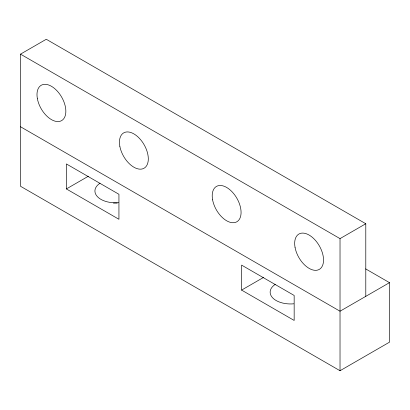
<?xml version="1.0" encoding="UTF-8"?>
<svg xmlns="http://www.w3.org/2000/svg" width="410" height="410" viewBox="0 0 410 410"><rect width="100%" height="100%" fill="white"/><g stroke="black" fill="none" stroke-linecap="round" stroke-linejoin="round"><path stroke-width="0.61" d="M365.648 268.888L389.5 282.659L389.5 342.165L340.023 370.732L20.5 186.258L20.5 54.146L46.268 39.268L365.792 223.742L365.792 296.348M66.369 188.933L118.936 219.283L118.936 194.289L66.369 163.938L66.369 188.933L88.355 176.238M241.592 290.095L294.16 320.446L294.16 295.451L241.592 265.106L241.592 290.095L263.579 277.401M20.5 54.146L340.023 238.62L365.792 223.742M389.5 282.659L340.023 311.221L20.5 126.746M340.023 238.62L340.023 370.732M118.521 202.653A20.408 11.782 0 0 1 97.442 196.692A20.408 11.782 0 0 1 100.019 183.224M113.406 203.088A20.408 11.782 0 0 1 117.25 203.088M293.744 303.815A20.408 11.782 0 0 1 272.665 297.855A20.408 11.782 0 0 1 275.243 284.391M37.371 98.636A20.408 11.782 60 0 0 61.3 120.791A20.408 11.782 60 0 0 55.591 89.4A20.408 11.782 60 0 0 37.371 98.636M295.056 247.409A20.408 11.782 60 0 0 318.98 269.565A20.408 11.782 60 0 0 313.276 238.169A20.408 11.782 60 0 0 295.056 247.409M212.595 199.803A20.408 11.782 60 0 0 236.524 221.959A20.408 11.782 60 0 0 230.815 190.563A20.408 11.782 60 0 0 212.595 199.803M119.833 146.242A20.408 11.782 60 0 0 143.756 168.397A20.408 11.782 60 0 0 138.052 137.007A20.408 11.782 60 0 0 119.833 146.242"/></g></svg>
